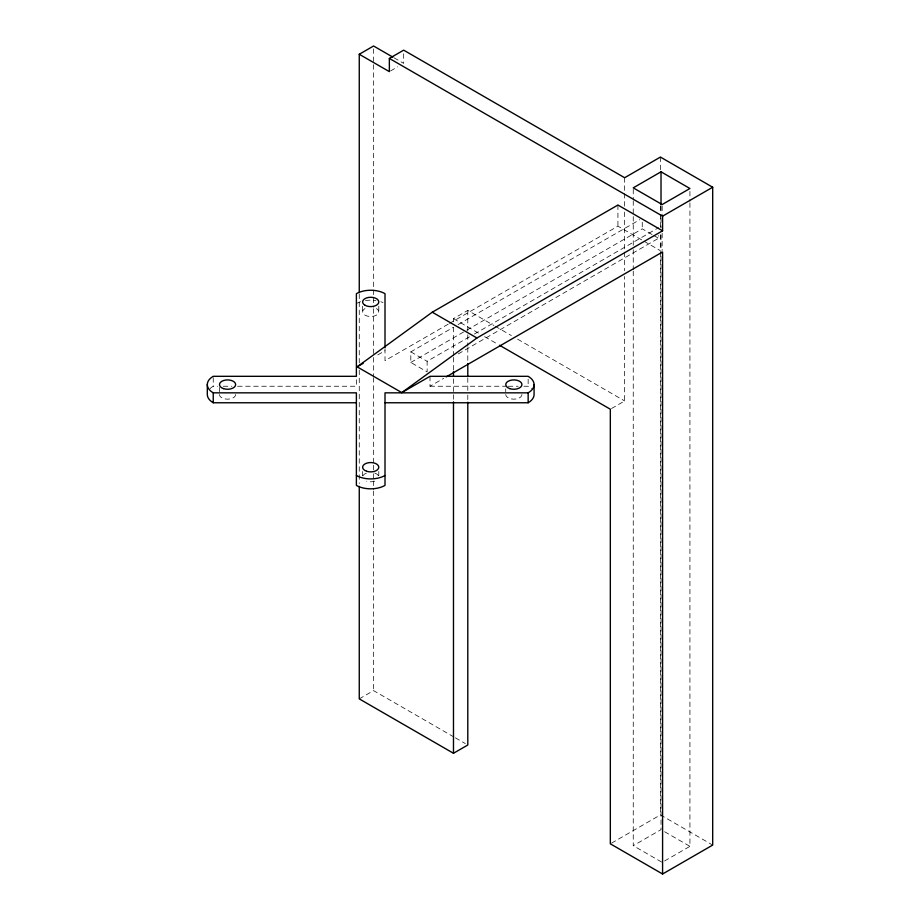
<?xml version="1.0" encoding="UTF-8"?>
<svg xmlns="http://www.w3.org/2000/svg" width="920" height="920" viewBox="0 0 920 920"><rect width="100%" height="100%" fill="white"/><g stroke="black" fill="none" stroke-linecap="round" stroke-linejoin="round"><path stroke-width="0.69" stroke-dasharray="4.6 3.45" d="M390.551 70.955L397.704 66.815M377.74 354.924L385.008 350.727M453.479 321.528L453.479 318.665L467.797 310.397L493.936 325.496M448.201 324.162L385.008 360.651L385.008 349.232M449.431 323.449L617.929 226.17L642.884 240.58M469.441 336.869L427.133 361.296L427.133 371.875L410.815 362.457L410.815 351.877L453.123 327.451M458.102 324.576L639.768 219.696M410.815 362.457L465.589 330.832M466.831 330.119L642.252 228.838L652.74 234.899M474.421 334.006L658.57 227.677M458.252 353.912L658.57 238.257L658.57 235.612M430.008 376.315L430.008 386.239L443.693 378.338M611.524 408.526L624.645 400.959L624.645 276.46M359.26 698.878L373.577 690.609L454.158 737.138M611.547 843.122L660.433 814.901L712.689 845.077M633.247 271.158L633.247 845.687L661.02 829.644L661.02 255.116M689.931 202.871L689.931 846.342L662.158 862.373L633.247 845.687M210.024 388.654A20.24 11.684 0 0 1 213.244 386.239L217.534 386.239M223.261 386.239L231.851 386.239M237.578 386.239L356.385 386.239L356.385 377.683M430.008 386.239L506.816 386.239M508.242 386.239L518.19 386.239M523.882 386.239L528.149 386.239A20.24 11.684 0 0 1 531.369 388.654M394.036 57.81L403.673 63.376L403.673 52.796M653.913 235.566L658.57 238.257M644.057 241.258L660.272 250.619M495.178 326.209L511.37 335.558M517.592 339.147L624.645 400.959M453.479 318.665L479.619 333.753M484.598 336.628L498.295 344.54M410.815 351.877L427.133 361.296M664.631 831.737L689.931 846.342M455.4 737.851L465.313 743.578M689.931 191.383L689.931 201.434M662.158 205.976L662.158 214.59M662.158 233.266L662.158 250.505M661.02 206.287L661.02 216.338M661.02 217.775L661.02 227.827M661.02 235.014L661.02 253.69M660.433 157.067L660.433 169.993M660.433 205.907L660.433 213.083M660.433 214.521L660.433 227.447M660.433 234.634L660.433 250.435M660.433 251.861L660.433 814.901M642.252 222.226L642.252 228.838M633.247 189.278L633.247 199.341M633.247 200.778L633.247 215.142M633.247 216.568L633.247 248.17M633.247 249.607L633.247 269.721M624.645 177.732L624.645 192.038M624.645 193.476L624.645 206.344M624.645 212.071L624.645 250.711M624.645 252.137L624.645 270.744M617.929 205.022L617.929 226.17M528.149 379.155L528.149 386.239M505.735 388.827L505.735 391.667M467.797 310.397L467.797 333.35M467.797 334.788L467.797 346.253M467.797 347.691L467.797 362.031M467.797 377.809L467.797 393.587M467.797 395.025L467.797 400.763M453.479 327.267L453.479 355.959M453.479 357.397L453.479 370.3M453.479 378.902L453.479 393.254M453.479 394.68L453.479 401.856M378.798 306.188L378.798 311.857M378.798 471.477L378.798 475.72M373.577 48.875L373.577 63.227M373.577 64.664L373.577 307.291M373.577 308.729L373.577 356.097M373.577 357.535L373.577 376.199M373.577 377.637L373.577 463.772M373.577 465.209L373.577 472.397M373.577 473.823L373.577 479.573M373.577 481.01L373.577 489.624M373.577 491.05L373.577 690.609M362.595 306.188L362.595 311.857M362.595 471.477L362.595 475.72M359.26 294.02L359.26 362.928M359.26 370.104L359.26 483.529M219.454 387.412L219.454 391.667M213.244 377.729L213.244 386.239M356.385 303.589A20.24 11.684 0 0 1 360.571 301.737M365.459 300.564A20.24 11.684 0 0 1 375.935 300.564M380.822 301.737A20.24 11.684 0 0 1 383.019 302.588M374.75 481.183A8.096 4.681 0 0 1 366.643 481.183M362.871 475.928A8.096 4.681 0 0 1 366.643 473.087M374.75 473.087A8.096 4.681 0 0 1 378.522 475.928M521.939 394.496A8.096 4.681 0 0 1 513.843 399.176A8.096 4.681 0 0 1 505.735 394.496M376.418 308.556A8.096 4.681 0 0 1 376.418 315.157A8.096 4.681 0 0 1 364.975 315.157A8.096 4.681 0 0 1 364.975 308.556M235.658 394.496A8.096 4.681 0 0 1 227.562 399.176A8.096 4.681 0 0 1 219.454 394.496"/><path stroke-width="1.38" d="M385.008 402.764L528.149 402.764L528.149 392.84A20.24 11.684 0 0 0 528.149 376.315L430.008 376.315L401.787 392.61L357.121 366.827L432.273 312.202L617.929 205.022L662.584 230.805L662.584 216.165L389.355 58.42L389.355 71.633L359.26 54.268L359.26 292.583M401.787 392.61L476.928 337.985L662.584 230.805M359.26 54.268L373.577 46L392.84 57.12M389.355 58.42L403.673 50.151L624.645 177.732L660.433 157.067L712.689 187.243L712.689 845.077L662.584 874L610.328 843.824L610.328 409.216L499.537 345.253M661.02 171.81L633.247 187.852L662.158 204.539L689.931 188.508L661.02 171.81L661.02 204.849M357.121 366.827L363.193 363.331M662.584 216.165L712.689 187.243M446.177 376.901L662.584 251.953L662.584 874M359.26 486.404L359.26 698.878L453.479 753.273L467.797 745.005L467.797 402.201M356.385 402.764L213.244 402.764L213.244 392.84L356.385 392.84L356.385 485.403A20.24 11.684 0 0 0 385.008 485.403L385.008 392.84L528.149 392.84M432.273 312.202L476.928 337.985M534.083 384.583L534.083 394.496A20.24 11.684 0 0 1 528.149 402.764M467.797 363.469L467.797 376.383M453.479 371.737L453.479 376.038M453.479 401.856L453.479 753.273M385.008 347.875L385.008 293.675A20.24 11.684 0 0 0 356.385 293.675L356.385 376.315L213.244 376.315A20.24 11.684 0 0 0 213.244 392.84M207.31 384.583L207.31 394.496A20.24 11.684 0 0 0 213.244 402.764M385.008 475.49A20.24 11.684 0 0 1 356.385 475.49M223.502 388.631A8.096 4.681 0 0 0 235.658 384.583A8.096 4.681 0 0 0 223.502 380.535A8.096 4.681 0 0 0 223.502 388.631M366.643 471.27A8.096 4.681 0 0 0 378.798 467.222A8.096 4.681 0 0 0 366.643 463.174A8.096 4.681 0 0 0 366.643 471.27M509.784 388.631A8.096 4.681 0 0 0 521.939 384.583A8.096 4.681 0 0 0 509.784 380.535A8.096 4.681 0 0 0 509.784 388.631M364.975 305.244A8.096 4.681 0 0 0 378.522 303.151A8.096 4.681 0 0 0 368.598 297.424A8.096 4.681 0 0 0 364.975 305.244"/></g></svg>
